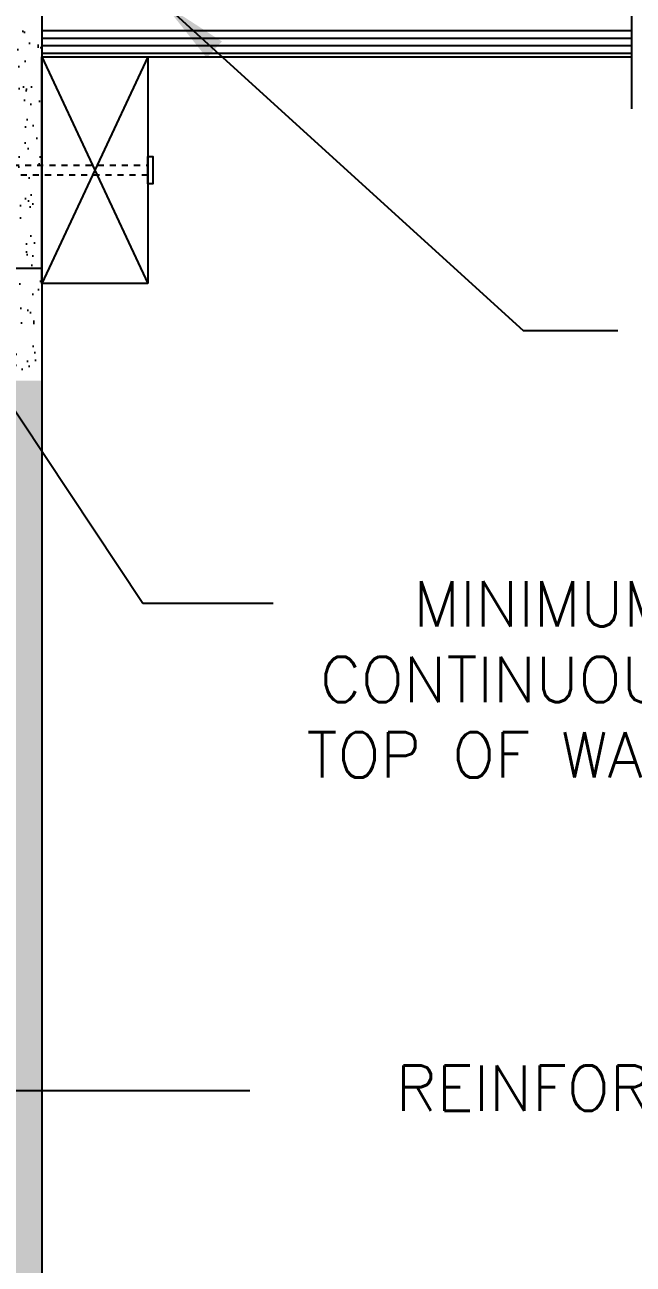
# Model space of a CAD drawing. Header units: inches. Extents: x -9 to 44, y 201.4 to 266.9.
# Drawn here: x 23.11 to 33.18, y 226.96 to 247.46 of the extents above; entities that cross this region are included whole.
import ezdxf

# ---------------------------------------------------------------- set-up
doc = ezdxf.new("R2010")
doc.units = ezdxf.units.IN
doc.header["$LTSCALE"] = 0.5
doc.header["$MEASUREMENT"] = 0
doc.linetypes.add('HIDDEN2', pattern=[0.1875, 0.125, -0.0625])
for name, color, linetype in [('HATCH', 12, 'Continuous'), ('LINE50', 5, 'Continuous'), ('LINE9', 9, 'Continuous'), ('TEXT', 4, 'Continuous')]:
    doc.layers.add(name, color=color, linetype=linetype)
doc.styles.add('DIM', font='romans.shx', dxfattribs={"width": 0.7})
doc.styles.get("Standard").update_dxf_attribs({"font": 'romans.shx'})
doc.dimstyles.new('ext', dxfattribs={"dimscale": 12, "dimtxt": 0.09375, "dimasz": 0.09375, "dimexe": 0.09375, "dimexo": 0.0625, "dimgap": 0.0625, "dimtad": 0, "dimjust": 1, "dimdec": 1, "dimzin": 3, "dimdsep": 46, "dimlunit": 4, "dimtxsty": 'DIM', "dimcen": 0.09, "dimdle": 0.09375, "dimclrt": 4, "dimadec": 0, "dimazin": 0, "dimtfac": 1, "dimtdec": 1, "dimtmove": 2, "dimatfit": 3, "dimfxl": 0, "dimfrac": 2, "dimtolj": 1, "dimtzin": 0, "dimarcsym": 0})

msp = doc.modelspace()

# ---------------------------------------------------------------- hatches: boundary and pattern name
at = {"layer": 'HATCH'}
h = msp.add_hatch(dxfattribs=at)
h.set_pattern_fill('AR-SAND', color=256, scale=0.25, style=0)
h.set_pattern_definition([(37.50000000000001, (0, 0), (-0.01574833952740204, 0.4817059422532897), [0, -0.38, 0, -0.425, 0, -0.40625]), (7.499999999999999, (0, 0), (0.4424441763169318, 0.7055365163074351), [0, -0.205, 0, -0.3425, 0, -0.13125]), (327.5, (-0.3075, 0), (0.7785354654378738, 0.001414763384241124), [0, -0.125, 0, -0.45, 0, -0.5875]), (317.5, (-0.3075, 0), (0.7515316511430733, 0.2194188912335623), [0, -0.0625, 0, -0.295, 0, -0.3375])])
h.paths.add_polyline_path([(23.3966874143037, 253.5360542320735), (22.8966874143037, 253.5360444132299), (22.8966874143037, 252.9325003595698), (22.8966874143037, 246.9325001422332), (22.8966874143037, 241.5784531545292), (23.3966874143037, 241.5784531545293), (23.3966874143037, 243.1825003595697), (23.39668735141629, 243.1825003595697), (23.39668735141629, 246.9325003595698), (23.3966874143037, 246.9325003595698)])
h.paths.add_polyline_path([(23.3966874143037, 255.4325003595698), (22.8966874143037, 255.4325003595698), (22.8966874143037, 253.6984519485843), (23.3966874143037, 253.6984904988888), (23.39668741430369, 253.8449557379211)])
h.paths.add_polyline_path([(11.64668741430371, 255.4325003595698), (11.14668741430371, 255.4325003595698), (11.14668741430371, 253.6984904988888), (11.64668741430371, 253.6984519485843)])
h.paths.add_polyline_path([(11.6466874143037, 252.9325002509015), (11.6466874143037, 253.5360444132298), (11.14668741430371, 253.5360542320735), (11.14668741430371, 253.3895889930407), (11.1466874143037, 241.5784531545292), (11.6466874143037, 241.5784531545292), (11.6466874143037, 246.9325001422332)])
h = msp.add_hatch(dxfattribs=at)
h.set_pattern_fill('AR-SAND', color=256, scale=0.25, style=0)
h.set_pattern_definition([(142.5, (34.5433748286074, 0), (0.01574833952740204, 0.4817059422532897), [0, -0.38, 0, -0.425, 0, -0.40625]), (172.5, (34.5433748286074, 0), (-0.4424441763169318, 0.7055365163074351), [0, -0.205, 0, -0.3425, 0, -0.13125]), (212.5, (34.8508748286074, 0), (-0.7785354654378738, 0.001414763384241124), [0, -0.125, 0, -0.45, 0, -0.5875]), (222.5, (34.8508748286074, 0), (-0.7515316511430733, 0.2194188912335623), [0, -0.0625, 0, -0.295, 0, -0.3375])])
h.paths.add_polyline_path([(23.39668741430376, 221.4962913877395), (22.8966874143037, 221.4962913877395), (22.8966874143037, 241.5775393157304), (23.39668741430372, 241.5775393157304)])

# ---------------------------------------------------------------- linework, layer by layer
at = {"layer": 'HATCH', "color": 12}
for p, q in [((23.39668735141629, 247.3700003595698), (33.15426851119147, 247.3700003595698)), ((23.39668735141629, 247.2450003595698), (33.15426851119146, 247.2450003595698)), ((23.39668735141629, 247.1200003595698), (33.15426851119146, 247.1200003595698)), ((23.39668735141629, 246.9950003595698), (33.15426851119146, 246.9950003595698))]:
    msp.add_line(p, q, dxfattribs=at)
at = {"layer": 'HATCH'}
for p, q in [((23.39668735141629, 246.9325003595698), (25.14668735141629, 243.1825003595698)), ((25.14668735141629, 246.9325003595698), (23.39668735141629, 243.1825003595698))]:
    msp.add_line(p, q, dxfattribs=at)
at = {"layer": 'LINE50', "color": 9}
for p, q in [((23.3966874143037, 255.4325003595698), (23.3966874143037, 221.4962913877395)), ((23.39668735141629, 246.9325003595698), (33.15426851119146, 246.9325003595698))]:
    msp.add_line(p, q, dxfattribs=at)
at = {"layer": 'LINE50', "color": 2}
msp.add_line((23.3966874143035, 243.4325003595698), (22.8966874143035, 243.4325003595698), dxfattribs=at)
at = {"layer": 'LINE9'}
msp.add_line((33.15426851119143, 246.0755130177616), (33.15426851119149, 250.9312340416503), dxfattribs=at)
at = {"layer": 'LINE9', "linetype": 'HIDDEN2'}
for p, q in [((18.7191578377094, 245.1384944933411), (25.14668741430373, 245.1387184929777)), ((25.14668741430373, 244.9762822261623), (18.71915905124889, 244.9761560043701))]:
    msp.add_line(p, q, dxfattribs=at)
at = {"layer": 'LINE9'}
msp.add_lwpolyline([(25.1466874143037, 244.8298169871296), (25.1466874143037, 245.28518373201), (25.23151645473058, 245.28518373201), (25.23151645473058, 244.8298169871296)], close=True, dxfattribs=at)
at = {"layer": 'TEXT', "color": 2}
msp.add_lwpolyline([(25.14668735141629, 243.1825003595698), (23.39668735141629, 243.1825003595698), (23.39668735141629, 246.9325003595698), (25.14668735141629, 246.9325003595698)], close=True, dxfattribs=at)

# ---------------------------------------------------------------- texts
at = {"layer": 'TEXT', "char_height": 0.75, "width": 18.0949809538107, "attachment_point": 6}
for s, insert in [('\\A1;MINIMUM 6" (152mm) THICK CONTINUOUS CONCRETE CAP AT TOP OF WALL POURED INTEGRAL WITH FIREWALL ', (44.06883317224049, 236.0081926601648)), ('\\A1;REINFORCING AS PER DESIGN\\PMINIMUM AS PER \\PULC LISTING W013 ', (44.06883317224049, 228.6188820741785))]:
    msp.add_mtext(s, dxfattribs=dict(at, insert=insert))

# ---------------------------------------------------------------- leaders
at = {"layer": 'TEXT'}
for points in [[(18.28359283473691, 248.1031837238166), (25.0651188560924, 237.8955971844103), (27.21963187984812, 237.8955971844103)], [(25.41605739715783, 247.8075003595698), (31.35519714554152, 242.4077491660159), (32.9246104903437, 242.4077491660159)], [(17.27168741430371, 229.8299429219402), (26.83562895433442, 229.8299429219402)]]:
    msp.add_leader(points, dimstyle='ext', override={"dimgap": 0.0625, "dimtad": 0}, dxfattribs=at)

doc.saveas('drawing.dxf')
